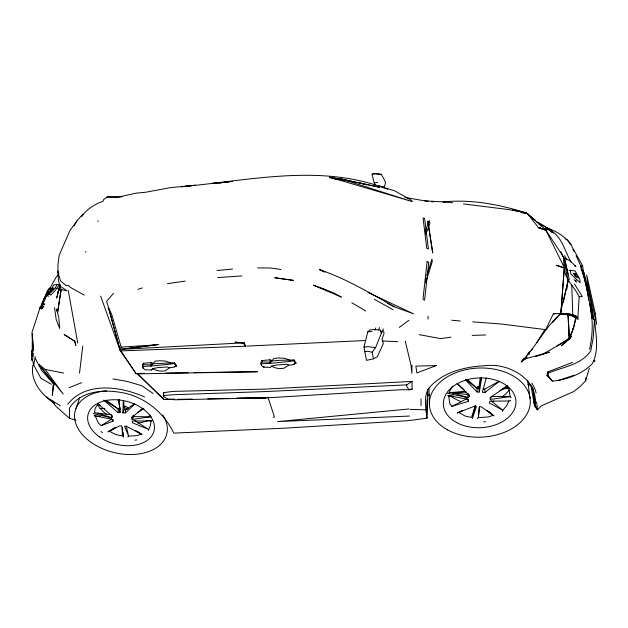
<?xml version="1.0" encoding="UTF-8"?>
<svg xmlns="http://www.w3.org/2000/svg" width="628" height="628" viewBox="0 0 628 628"><rect width="100%" height="100%" fill="white"/><g stroke="black" fill="none" stroke-linecap="round" stroke-linejoin="round"><path stroke-width="0.94" d="M75.964 420.124L69.575 418.405L69.425 408.129C81.193 389.635 106.823 389.046 126.055 393.466C147.133 398.709 164.489 413.813 173.846 433.124L284.178 428.194L408.561 420.642L427.071 418.177L427.103 399.691M103.698 400.083L118.056 412.596L120.011 412.549L119.83 407.125M421.019 405.562L421.035 398.921M576.072 255.698L580.853 265.997L583.859 276.76A1290.407 575.044 28.4 0 1 589.841 304.14C593.162 318.969 592.958 334.559 589.574 349.364M32.311 333.766L32.201 351.9L33.465 350.385L32.201 351.9M32.114 356.492L32.193 349.961L31.4 360.04L32.491 360.59L33.488 353.234M411.992 365.308L411.897 373.291L410.979 365.049L405.256 341.122M425.721 279.013L425.674 282.883L432.213 261.695L432.001 259.011L426.867 275.378M427.071 418.177L426.593 417.337C426.279 407.344 422.801 396.119 429.521 387.382C443.423 371.658 465.678 366.642 485.868 365.637C508.625 362.874 538.29 379.131 535.127 404.966L537.435 409.919L541.446 405.806L573.67 391.566L580.076 386.644L585.579 380.858L589.347 368.236M565.969 341.499L561.251 345.871L569.753 338.892L569.902 333.24M142.548 366.469L143.427 363.267L151.309 362.56L152.973 363.808L150.979 366.077L142.548 366.469L143.066 368.251L145.264 369.806L151.387 370.018L152.981 368.589L157.683 367.631L167.354 366.956L169.615 367.773L165.117 370.889L160.423 371.187L156.764 370.449L152.675 368.699L151.387 370.018M148.396 430.47L150.328 425.635L151.152 420.854L152.478 420.47M32.923 365.049C29.854 381.369 42.005 394.934 54.424 403.616L52.768 401.214M594.504 319.731L593.177 337.856L590.712 351.013C581.143 364.939 563.167 366.838 548.66 372.977L547.883 375.56L552.295 381.11C566.37 379.979 582.093 374.123 592.228 363.777C599.52 350.557 595.689 334.104 594.504 319.731L592.149 317.894M426.593 417.337L427.739 390.899M134.785 404.102L125.278 412.981L122.774 412.832L123.355 400.538M577.886 317.627L575.703 315.892L578.223 319.307C574.879 315.515 570.53 313.278 565.279 313.764L572.767 314.542L575.703 315.892L576.245 317.658L573.639 327.4L569.635 338.249L567.995 314.502L571.103 315.382L575.743 318.011L577.886 317.627L579.173 296.738C574.424 286.447 565.043 280.072 564.266 267.826L556.439 265.306L564.313 268.038L560.875 313.474C544.829 327.369 536.037 346.962 521.248 361.924L526.515 357.913L524.961 358.941L549.516 352.088L535.354 356.688M564.266 267.826L560.875 313.474L553.378 313.796L545.983 329.033L544.892 329.543L536.767 342.55M261.499 365.614L260.895 362.701L261.845 360.543L270.04 359.813L270.205 363.384L290.058 361.39L293.794 360.715L294.124 359.977L278.353 360.362L271.696 361.084L270.205 363.384L261.107 363.793L261.499 365.614L263.736 367.192L270.33 367.396L272.05 365.943L276.964 364.962L286.878 364.279C289.72 366.21 293.409 364.538 296.086 363.102L294.124 359.977M236.897 398.333L266.084 397.846L175.086 399.793L168.045 399.055L163.751 396.794L163.594 392.673L172.472 391.425L264.639 389.101L412.046 381.431L412.141 389.266L409.095 389.839L402.462 389.666L267.081 397.838L236.787 398.121M45.035 297.146L44.164 298.716L46.409 295.6L45.279 297.664C49.361 289.979 41.142 303.654 45.106 297.444L44.714 298.441M479.486 406.473L478.363 417.612L477.264 418.593M568.701 335.43L568.992 332.534M585.579 380.858L585.893 377.985M529.043 383.111L528.721 385.906L528.007 384.077M125.278 412.981L125.647 409.786L134.423 403.828M79.513 373.095L82.77 346.114M118.056 412.596L118.496 409.126L105.983 400.122M480.185 378.135L478.811 388.277L479.36 391.982L477.162 392.045L465.607 380.042M566.833 289.343L568.065 280.622L563.528 257.739L560.961 251.624M58.781 317.47L56.559 309.125L57.588 312.454L61.034 289.484L58.396 280.481L58.027 271.006M57.588 312.454L61.191 289.641M479.36 391.982L481.66 377.671M44.737 297.476L44.125 298.897M51.331 384.305L40.875 378.244L33.724 365.104L35.246 356.578M542.82 354.129L569.753 338.892L573.639 327.4L575.711 317.65L574.173 316.81M43.167 301.165L42.155 303.316L45.13 298.622L42.853 301.833L45.13 298.622L43.363 300.545L43.803 299.54L43.607 300.09L44.227 299.399L43.622 300.788M563.34 302.209L568.065 280.622L569.29 279.578L564.548 258.689L544.766 228.474L543.738 228.561L545.701 230.17L544.766 228.474L550.52 229.738L553.417 232.776L550.827 231.787M59.88 285.724L58.059 292.169L60.131 285.112M51.386 288.762L49.651 288.174L47.131 291.902L48.694 290.458L48.309 291.345L46.425 293.535L47.414 292.256M475.341 405.57L472.397 418.57L476.409 406.473L473.85 406.465L457.176 413.02L462.412 410.422M40.906 306.966L41.574 306.205L40.906 306.966L42.586 307.673L40.906 306.966L42.979 303.614L44.619 304.36M552.703 322.258L560.247 313.851L568.065 280.622M481.464 377.499L478.811 388.277L477.092 388.379L465.827 379.665M551.486 380.254L546.949 375.52L547.82 371.957L572.61 362.356M383.559 330.752L384.03 333.586L382.099 339.104L383.308 343.5L377.397 356.68L373.495 358.831L366.454 360.362L363.997 347.033L367.773 331.851L370.175 329.841L374.366 329.457L380.419 330.171L381.651 333.311L383.237 328.86M43.089 303.159L43.497 302.413M143.066 368.251L142.611 365.386L143.427 363.267M502.518 411.419L502.824 410.233L506.301 406.19L508.978 401.002L510.737 400.578M42.979 303.614L41.44 306.59L43.081 307.375M58.883 290.764L60.367 285.136M60.076 285.348L56.646 298.119L60.053 284.869M486.323 377.789L482.312 392.28L485.036 392.437L499.221 381.4M151.309 362.56L150.657 364.884L150.979 366.077L170.471 364.122L174.16 363.455L174.576 362.733L176.625 365.794L174.655 366.799M43.434 300.459L43.803 299.54M44.392 300.286L41.456 304.918M48.011 291.934L47.037 294.242L46.566 294.783L48.105 291.816L45.216 296.322L45.726 295.733M475.263 405.555L471.557 417.463L464.94 415.971L458.895 412.502L463.032 410.359M47.131 291.902L49.471 288.535L51.119 289.225M42.052 304.855L40.027 308.238L41.676 309M49.031 289.375L49.188 288.872L47.445 291.188M40.38 306.723L31.965 332.408L33.394 350.581L32.491 336.569M42.327 308.222C39.611 307.924 40.2 307.626 41.103 305.938M529.608 383.253L528.721 385.906L528.297 382.075M378.66 329.951L379.477 327.557M75.98 408.428L79.772 397.5M44.455 299.446L44.619 299.046L43.363 300.545M45.93 296.008L46.433 295.419L45.475 297.303M47.037 294.242L47.257 293.771L46.825 294.485M45.915 294.783L46.205 294.03L45.656 295.898M499.935 390.522L507.589 386.636L509.088 390.051L510.132 396.613L490.233 399.432L491.386 396.449L510.132 396.613L511.043 397.767M49.337 288.959L49.651 288.174L51.308 288.864M31.588 355.574L32.303 353.8M373.495 358.831L372.145 352.237L375.56 347.653L381.369 333.209L380.419 330.171M43.089 307.335L41.44 306.59L42.892 303.724L44.698 304.266M57.117 288.817L58.797 284.79L57.281 284.437L53.702 284.947L47.461 295.537L48.309 296.651M42.052 304.211L42.853 303.434M45.852 294.87L46.205 294.03M44.643 298.528L45.106 297.444M47.736 291.204L47.218 291.698M42.147 308.167L40.255 307.712L41.087 305.797M44.235 300.584L42.155 303.316M46.009 295.223L47.861 292.271M374.751 330.32L375.811 327.926M46.08 295.089L47.736 292.672M122.774 412.832L124.218 409.668L123.653 400.468M263.736 367.192L264.05 366.517M552.302 231.732L550.52 229.738L550.042 230.759L552.185 231.983M43.834 300.286L43.544 300.679M568.811 337.487L570.02 334.967M572.43 329.92L573.639 327.4M45.404 295.866L45.711 295.246M46.401 294.634L46.88 293.661L46.339 294.304M261.107 363.793L262.041 361.94L261.845 360.543M46.425 293.535L48.592 290.678L47.673 291.698M81.687 216.542C86.413 209.422 94.914 204.045 102.961 201.337L103.62 199.649L107.05 196.972L122.052 196.847M42.296 303.002L43.67 301.275L42.814 302.272M100.653 296.102L120.105 350.346L108.589 308.003L119.909 349.435L136.3 373.99L120.105 350.346L119.909 349.435L121.149 347.135L111.768 314.589L108.589 308.003L106.619 301.283L113.44 293.409M47.461 295.537L54.911 288.582L57.281 284.437M43.222 300.121L47.014 293.394M48.427 290.866L56.002 277.411L58.922 273.706M74.096 225.884L77.032 220.789L82.927 214.109M44.643 298.159L44.164 298.967L44.855 297.915L44.384 298.457M43.717 301.361L41.707 304.572M132.924 415.767L131.44 417.746L132.116 419.449L133.874 416.607L133.419 415.108M48.058 290.748L47.916 291.133M52.399 287.86L49.227 292.083L50.656 291.471L53.875 288.048L52.399 287.86L53.498 289.21M569.753 338.892L571.362 336.506L569.345 338.374M46.566 294.783L47.257 293.771M45.216 296.322L45.593 295.772M521.248 361.924L523.705 358.345M77.032 220.789L69.857 230.743L59.213 255.204L57.949 265.016L57.933 272.576L60.61 280.999L66.199 285.607L68.625 285.505L70.697 287.6L84.27 295.105M468.763 394.298L469.611 395.946L468.229 397.72L447.638 393.293M45.954 296.565L45.671 297.052M452.914 386.134L451.524 387.46L449.24 392.374L452.71 392.814L468.229 397.72L467.499 394.533L468.339 393.473M67.8 404.22C85.8 381.274 121.016 386.299 144.566 397.014M576.857 282.262L575.421 281.054L576.645 279.57L570.828 273.949L570.373 270.26L575.06 270.943L579.762 279.256L580.209 282.679L576.645 279.57M40.694 306.7L42.586 304.517L42.162 304.996M42.429 304.415L42.83 303.96L44.447 304.721M46.221 294.194L46.967 293.323M43.842 299.815L44.125 299.619M127.79 437.057L128.607 436.146L137.132 435.596L140.97 434.231L135.444 430.282M270.04 359.813L271.484 360.409L269.836 362.175L262.041 361.94M574.385 275.072L575.633 273.761L578.553 278L575.962 276.501L573.105 273.274L575.633 273.761M56.198 289.563L50.766 295.121L49.455 293.967M527.269 354.373L529.851 351.829M531.139 350.557L532.426 349.286M375.261 185.04L374.194 182.881L372.051 174.325L372.647 173.752L375.316 173.509L381.377 174.356L385.521 182.12L384.532 186.838L379.485 186.069M152.737 363.141L150.657 364.884L143.388 364.648M476.801 387.649L478.206 386.51L478.387 388.497M131.44 417.746L142.878 408.538M476.118 388.269L478.238 386.581L479.808 387.539M399.243 327.424L409.024 320.194M140.468 410.06L142.815 408.381M507.714 385.671L490.115 397.587L490.233 399.432M288.723 365.111L283.911 368.291L279.028 368.605L275.284 367.843L271.147 366.069M163.751 396.794L163.61 395.522L174.717 394.674L263.933 391.629L406.677 384.87L412.046 381.431M115.693 427.385L109.445 431.373L115.976 434.6L122.413 435.989L122.185 427.786M556.934 345.942L569.149 338.28L567.995 314.636L560.2 314.188M99.954 416.56L95.244 416.231L98.643 423.35L101.273 425.643L111.776 419.088M137.438 412.604L143.867 408.593M114.547 427.872L107.93 431.86L119.493 425.91L121.808 425.925L123.386 437.025L122.923 432.425M176.625 365.794L173.901 367.192L169.222 367.773M503.64 387.963L506.898 386.126M483.238 388.952L484.777 389.077L499.127 381.274M453.534 396.472L448.698 396.142L449.86 403.843L451.932 406.324L467.059 398.647M293.998 364.122L296.086 363.102M273.282 417.471L274.436 416.945L267.975 397.226M68.994 387.751L81.695 382.656M101.273 425.643L113.095 421.145L112.757 419.433M569.101 270.699L570.373 270.26M137.901 289.39L142.344 287.914M558.025 380.537L574.322 375.183M121.086 350.895L245.517 346.209L244.347 342.817L119.909 349.435L158.649 344.529L119.909 349.435M451.932 406.324L468.512 401.316L468.347 399.369L447.827 395.562L449.75 395.742M97.678 221.205L98.51 220.962M85.22 252.024L86.075 251.781M593.334 361.265L595.109 360.841L593.295 360.951M167.488 283.652L185.268 281.101M132.116 419.449L150.838 416.796L149.99 415.069M219.47 183.093L221.299 182.842M451.006 337.158L440.503 338.602L419.166 334.63M409.44 416.066L277.662 421.576L409.071 408.954M364.483 351.688L367.82 351.272L372.145 352.237M372.051 174.325L375.497 173.917L381.377 174.356M374.194 182.881L377.687 182.465M583.506 272.458L582.635 265.801L580.853 265.997L581.324 269.859M217.021 270.487L232.596 269.082M367.773 331.851L371.98 331.474M217.775 277.568L241.843 275.928M363.997 347.033L368.259 346.656L375.56 347.653M232.368 181.429L211.785 183.454L228.702 182.034M429.536 394.353L427.597 394.517L427.425 389.643M448.989 392.696L465.513 391.283M504.41 387.971L508.303 387.641M427.613 395.302L429.56 395.13M452.898 393.152L466.518 391.99M502.494 388.928L509.3 388.355M170.651 363.039L165.337 361.045L159.708 360.762L155.022 361.179L152.973 363.808L174.576 362.733M123.41 406.481L125.969 406.285L128.528 408.624M565.271 313.662L568.332 314.707L571.841 314.463M121.149 347.135L154.614 344.945M579.173 296.738L582.329 296.557L574.439 283.997M246.694 346.106L365.857 340.502M174.694 399.165L163.947 399.565L137.32 373.872L257.472 371.729L194.044 372.632M472.154 335.399L485.64 334.944M443.965 201.863C471.926 199.147 499.558 204.555 526.178 212.908L535.237 220.036L532.497 219.337M553.378 313.796L555.199 313.757M174.647 399.384L163.947 399.565L137.446 373.44L144.275 373.346M177.567 399.329L192.152 399.086M207.719 398.827L229.118 398.466M442.873 202.02L444.828 201.988L424.606 200.85L404.872 197.373M546.611 229.793L550.52 229.738M165.745 373.04L188.188 372.718M508.978 401.002L489.887 401.143L489.338 403.019L502.824 410.233L491.167 400.931M257.661 267.921L270.048 267.983L281.109 269.467M133.874 416.607L150.838 416.796M99.876 408.498L104.758 408.6M117.475 408.875L120.403 408.938M141.912 409.401L143.867 409.44M107.05 196.972L117.836 197.223L136.127 193.134L145.602 192.262L170.471 187.646L195.347 185.221L181.28 186.759C249.465 180.613 321.567 163.037 387.712 189.287M410.178 409.393L426.161 409.825M329.802 177.905L342.7 179.019M546.949 375.52L547.883 375.56L552.295 381.11M382.342 340.941L397.822 341.711M244.347 342.817L235.045 342.134L243.272 343.139L245.517 346.209M124.218 409.668L125.647 409.786M445.338 202.13L452.725 202.789M472.672 321.866L501.364 324.009L544.892 329.543M451.697 320.217L460.253 321.002M451.673 395.923L453.604 396.103M96.053 415.877L94.153 415.697L112.349 419.339L113.095 421.145M97.952 416.058L99.852 416.238M147.258 420.446L151.152 420.854L132.335 421.035L132.414 422.762L148.436 429.364L134.211 420.203M452.71 392.814L467.499 394.533M97.952 403.309L98.125 403.945L95.15 408.224L94.577 412.753L110.803 414.676M424.606 200.85L428.484 201.329M431.389 201.69L433.328 201.926M522.449 212.931L527.292 213.528L545.63 229.934L538.432 227.579L527.292 213.528L512.511 209.54M560.247 313.851L565.977 314.573L561.722 313.655M42.092 308.215L40.341 307.594L40.027 308.238L40.585 307.587L42.304 308.277M333.955 178.917L349.278 181.029M410.39 389.022L412.141 389.266M463.464 203.935L508.609 209.564L526.178 212.908L512.503 209.799M112.891 378.935L127.037 381.408L141.724 385.671L153.059 393.466M561.809 313.647L571.127 315.366L573.403 316.386M63.687 373.087L45.106 369.358L39.093 364.664L53.922 384.257L52.328 395.342L52.995 385.584L53.922 384.257L41.786 370.653L35.443 358.745M93.297 413.609L111.737 417.824L112.436 416.183L98.125 403.945L100.464 405.586M61.034 289.484L66.921 290.843L61.458 286.957M568.332 314.707L571.127 315.366M359.467 182.905L366.893 184.915M347.41 180.362L349.294 180.895M378.558 185.927L394.643 190.802L411.874 200.56M40.341 307.594L42.155 308.16M545.669 229.981L538.432 227.579L545.606 229.699L564.14 267.183L563.528 257.739L569.627 260.557L575.962 266.445L574.282 265.754M97.85 413.169L111.737 417.824L111.729 414.778M545.661 230.115L538.432 227.579L545.489 230.076M387.327 303.3L394.282 306.754L413.53 313.827L368.322 292.562M290.042 360.291L284.641 358.266L278.824 357.976L273.949 358.407L271.696 361.084L271.484 360.409M323.915 271.791L319.574 269.632C346.02 278.636 370.065 293.088 394.282 306.754M546.439 227.838C556.573 231.167 565.828 236.811 571.904 245.752M42.892 303.724L44.572 304.415M41.943 306.009L43.654 306.723M536.328 221.715L539.711 223.152L548.409 228.545M40.844 306.535L42.539 307.249M544.766 228.474C561.173 231.756 564.046 250.282 571.331 262.512M42.1 305.632L43.764 306.354M319.574 269.632L324.888 272.128M538.314 223.56L547.93 228.302L549.995 230.021M124.266 407.431L127.68 409.197M565.106 238.711L567.641 240.092L570.789 244.849M374.374 299.273L392.893 309.643M581.614 269.718L583.286 270.66L585.422 278.298A911.746 497.549 16 0 1 591.168 304.439L593.876 319.762M351.853 302.782L365.716 311.009M104.617 400.476L118.496 409.126L120.019 409.032L118.197 399.879M46.307 396.912L60.382 405.806M138.003 431.789L142.022 434.545L126.102 426.122L124.587 426.349L128.607 436.146L126.236 425.98M55.492 287.663L56.575 288.433M551.36 231.175L553.425 232.894M553.394 232.752L548.103 228.231L549.955 230.366M488.82 411.45L493.953 415.838L481.095 406.677L479.337 406.92L478.363 417.612L488.003 417L492.76 415.516L487.108 410.359M69.575 418.405L55.743 406.167L52.548 401.308M464.123 389.713L457.098 383.441L469.611 395.946M467.256 379.336L477.092 388.379L477.162 392.045M574.071 279.664L575.421 281.054M574.981 275.786L576.174 277.231M39.093 364.664L63.208 394.031L45.106 369.358M547.82 371.957L548.66 372.977M530.707 384.305L534.53 405.931L537.435 409.919L536.838 403.757L535.221 399.934M409.095 389.839L406.834 386.667L406.677 384.87M571.841 246.435L582.635 265.801M174.16 363.455L175.848 366.061M293.794 360.715L295.443 363.369M467.42 399.314L468.512 401.316M531.908 383.009L534.781 388.654L536.194 393.01M526.28 355.707L527.073 357.277M564.541 255.612L566.692 259.906M572.869 249.23L574.071 251.655M581.897 270.605L583.859 276.76M564.548 258.689L568.05 274.075M32.303 359.2L33.724 365.104M585.17 279.224L583.286 270.66L584.487 277.003M590.595 303.968L592.683 313.482L591.215 313.819L591.984 318.522M592.565 314.667L593.609 319.409M594.378 322.454L594.724 324.244M68.232 290.34L77.746 343.116M532.379 387.036L535.127 404.966L533.039 388.591M589.841 304.14L591.074 312.846M529.223 352.127L529.498 354.051M54.526 307.579L56.19 319.479L59.715 328.483L58.851 318.388M527.701 380.529L530.118 398.725M528.564 352.371L528.784 354.318M533.659 398.136L534.53 405.931M122.46 427.825L122.735 430.58M119.634 405.217L119.053 399.494L120.011 412.549M484.777 389.077L485.036 392.437M571.778 285.12L572.767 314.542M428.021 316.072L428.108 319M428.971 388.222L429.379 404.33M163.594 392.673L163.61 395.522M162.856 415.045A47.241 30.741 14.1 0 1 139.024 453.934A47.241 30.741 14.1 0 1 77.425 427.378A47.241 30.741 14.1 0 1 106.65 390.812M147.282 420.839A33.19 22.098 14.3 0 1 137.493 422.942M107.184 414.778A33.19 22.098 14.3 0 1 97.418 404.299M136.661 439.89A34.721 22.734 14.1 0 1 134.855 440.142M102.537 432.598A34.721 22.734 14.1 0 1 100.998 431.562M582.706 272.505A334.308 208.064 -33.7 0 1 588.734 300.153M509.292 389.902A35.411 24.79 -2.6 0 1 502.039 396.833M493.796 401.08A35.411 24.79 -2.6 0 1 492.054 401.7M461.219 401.637A35.411 24.79 -2.6 0 1 450.582 395.836M485.523 421.702A37.083 25.552 -2.3 0 1 483.639 421.938M427.142 261.35L422.974 299.195L424.575 300.176L428.743 262.535L427.142 261.35M47.799 290.45L48.984 289.218L47.799 290.45M429.167 220.875L425.313 231.269L425.823 234.291L429.921 223.435L429.167 220.875M436.374 365.575L416.866 372.899L415.846 366.116L436.374 365.575M293.276 280.378L274.844 277.749L293.276 280.378M342.676 179.38L329.378 177.112L412.463 201.659L342.676 179.38L379.398 187.238L342.676 179.38M424.599 218.442L423.052 218.01L426.757 248.288L428.422 249.026L424.599 218.442M323.294 288.715L313.356 285.191L341.373 297.083L332.801 292.577L323.294 288.715M74.771 341.114L64.205 334.591L74.693 341.318L75.823 345.463L74.771 341.114M528.588 214.87L527.292 213.528L528.588 214.886M595.218 313.184L586.709 274.962L588.106 285.944L596.6 324.331L595.218 313.184M432.668 252.362L427.817 221.127L432.684 252.849L432.668 252.362M99.467 436.892A33.99 22.121 14.1 0 0 153.923 431.35A33.99 22.121 14.1 0 0 109.727 399.958A33.99 22.121 14.1 0 0 99.467 436.892M447.544 429.874A50.475 34.579 -2.3 0 0 529.553 407.454A50.475 34.579 -2.3 0 0 462.396 370.52A50.475 34.579 -2.3 0 0 447.544 429.874M456.666 422.581A36.322 24.884 -2.3 0 0 515.47 406.08A36.322 24.884 -2.3 0 0 466.785 379.814A36.322 24.884 -2.3 0 0 456.666 422.581"/></g></svg>
